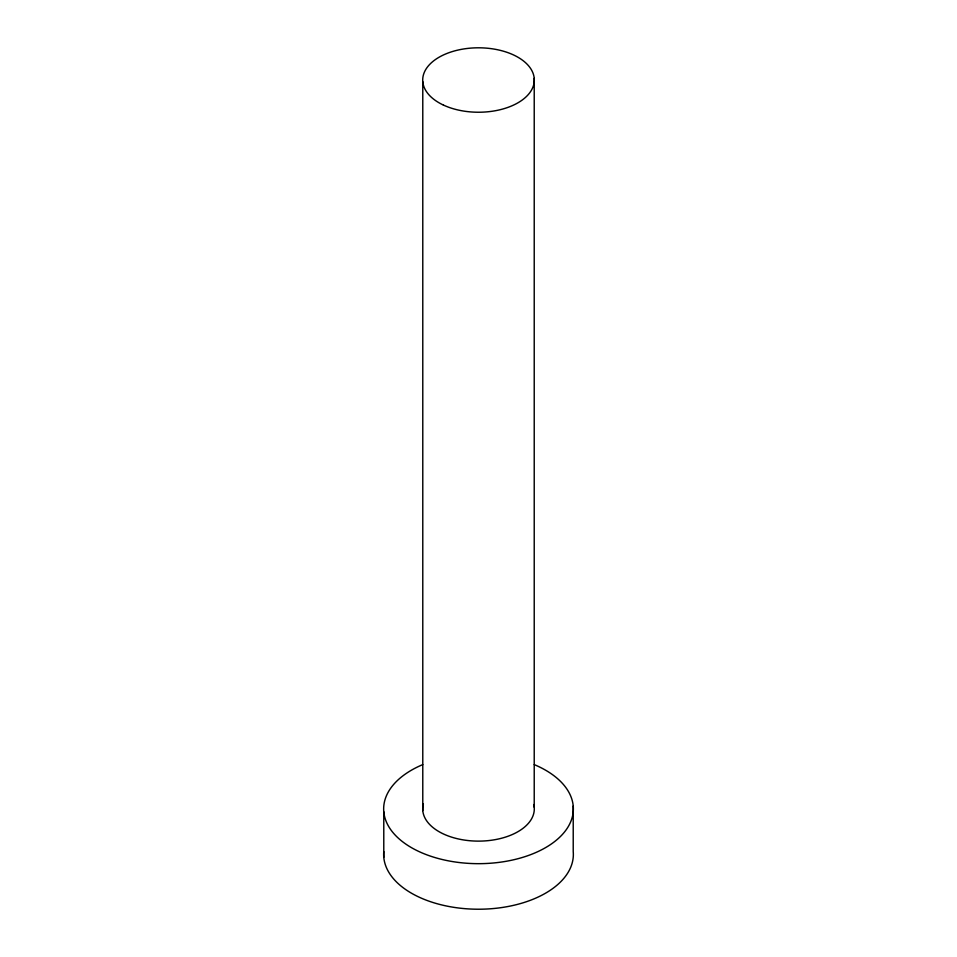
<?xml version="1.0" encoding="UTF-8"?>
<svg xmlns="http://www.w3.org/2000/svg" width="957" height="957" viewBox="0 0 957 957"><rect width="100%" height="100%" fill="white"/><g stroke="black" fill="none" stroke-linecap="round" stroke-linejoin="round"><path stroke-width="1.44" d="M573.219 806.045L573.219 851.598A94.851 54.764 0 0 1 478.5 909.222A94.851 54.764 0 0 1 383.781 851.598M534.221 78.33L534.221 807.218M422.779 81.704L422.779 810.591M383.781 811.775L383.781 857.328M534.257 764.607A94.851 54.764 0 0 1 548.983 845.557A94.851 54.764 0 0 1 408.005 845.545A94.851 54.764 0 0 1 422.755 764.607M533.779 804.538A55.793 32.215 0 0 1 477.914 841.119A55.793 32.215 0 0 1 423.389 803.868M443.39 105.055A55.793 32.215 0 0 0 533.611 85.053A55.793 32.215 0 0 0 458.511 49.943A55.793 32.215 0 0 0 443.39 105.055"/></g></svg>
